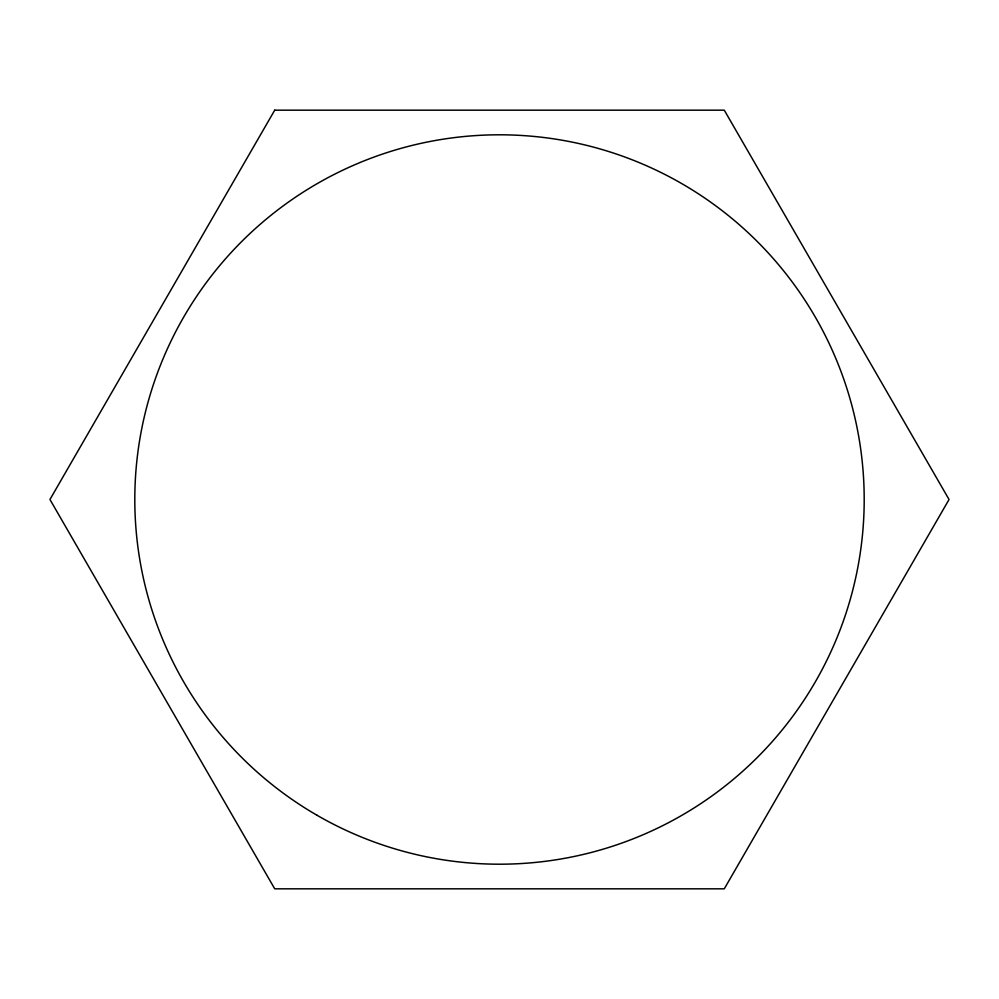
<?xml version="1.0" encoding="UTF-8"?>
<svg xmlns="http://www.w3.org/2000/svg" width="999" height="999" viewBox="0 0 999 999"><rect width="100%" height="100%" fill="white"/><g stroke="black" fill="none" stroke-linecap="round" stroke-linejoin="round"><path stroke-width="1.5" d="M274.725 110.177L49.95 499.5L274.725 888.823L724.275 888.823L949.05 499.5L724.275 110.177L274.725 110.177M317.145 815.334A364.697 364.697 0 0 0 864.197 499.5A364.697 364.697 0 0 0 317.145 183.666A364.697 364.697 0 0 0 317.145 815.334"/></g></svg>
